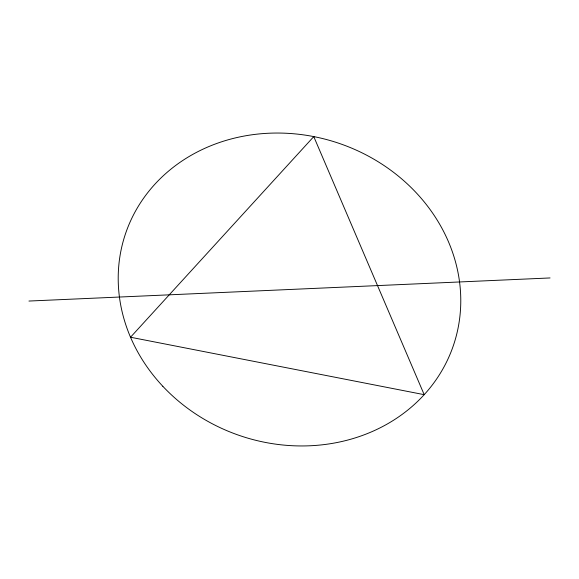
<?xml version="1.0" encoding="UTF-8"?>
<svg xmlns="http://www.w3.org/2000/svg" width="579" height="579" viewBox="0 0 579 579"><rect width="100%" height="100%" fill="white"/><g stroke="black" fill="none" stroke-linecap="round" stroke-linejoin="round"><path stroke-width="0.87" d="M28.95 301.051L550.05 277.949M313.767 136.601L130.521 337.231L424.197 394.675L313.767 136.601M162.822 386.287A173.208 154.325 19.1 0 0 452.677 347.559A173.208 154.325 19.1 0 0 252.987 134.646A173.208 154.325 19.1 0 0 162.822 386.287"/></g></svg>
